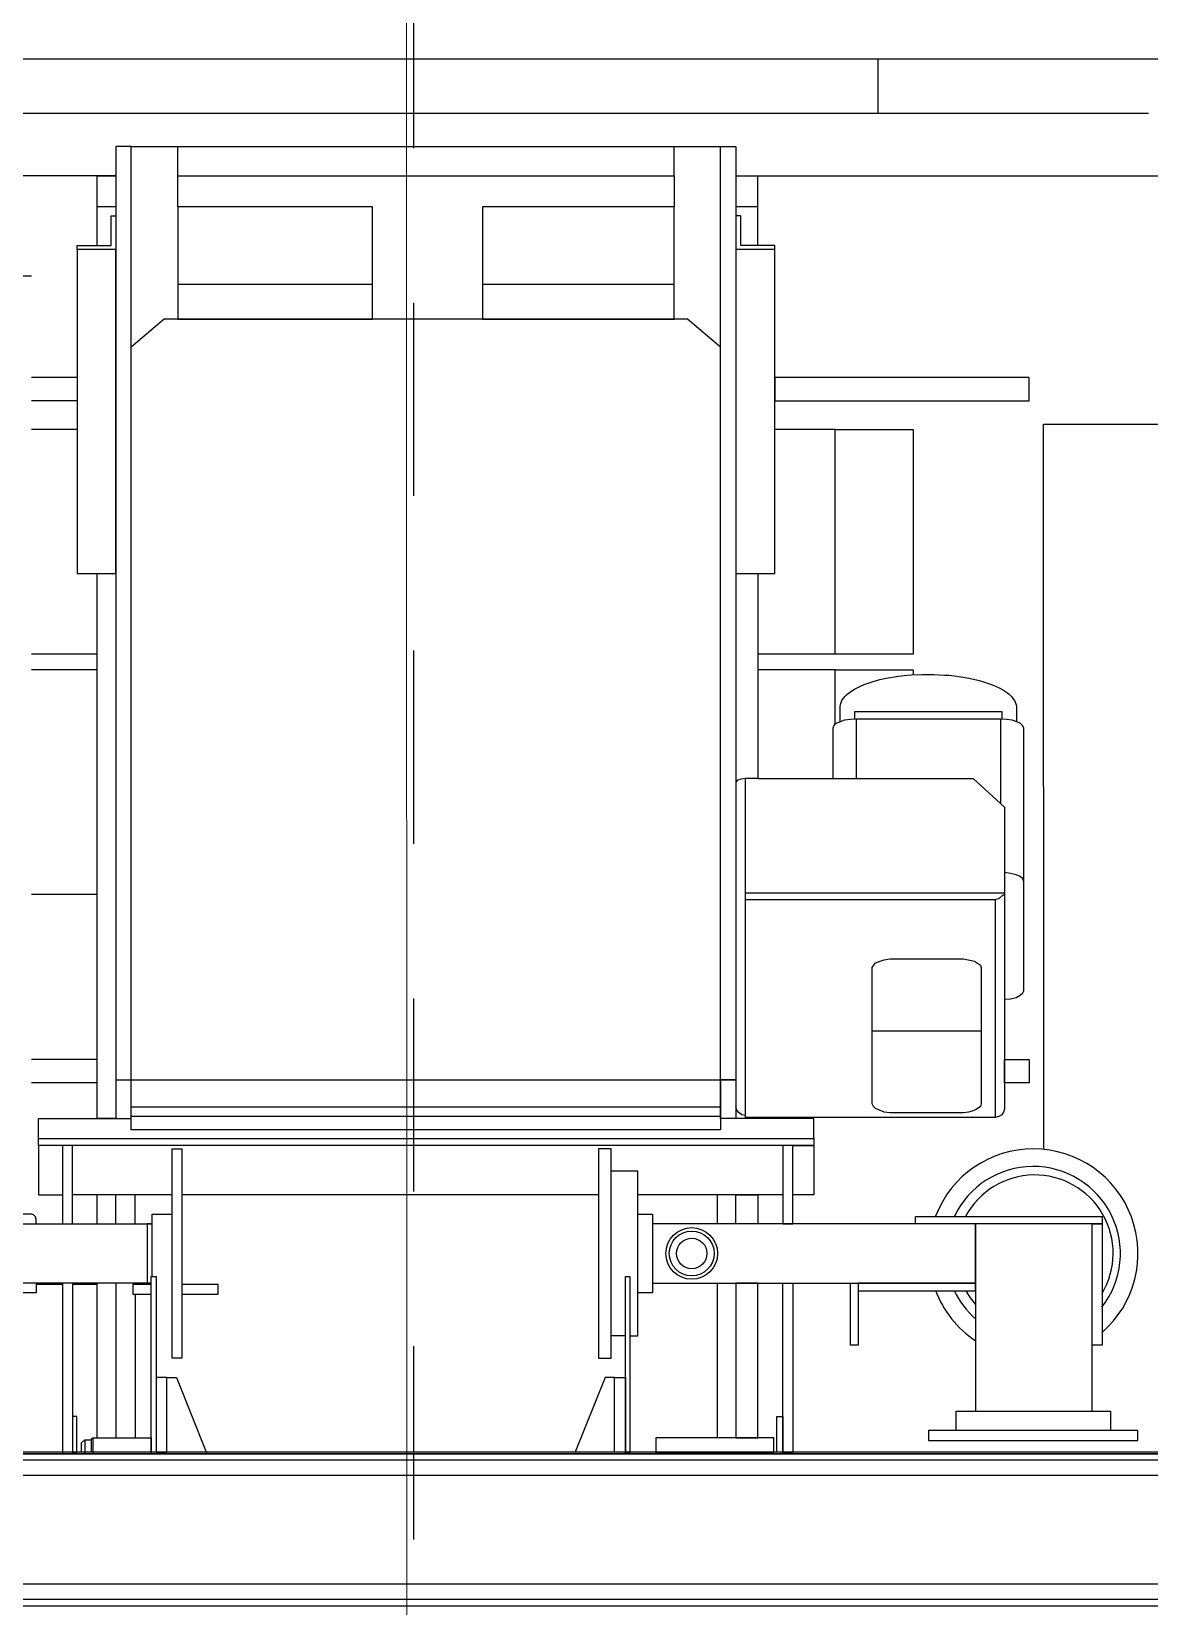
# Model space of a CAD drawing. Header units: metres. Extents: x -22.5 to 67.5, y 0 to 64.7.
# Drawn here: x 40.565 to 41.288, y 50.682 to 51.701 of the extents above; entities that cross this region are included whole.
import ezdxf

# ---------------------------------------------------------------- set-up
doc = ezdxf.new("R2010")
doc.units = ezdxf.units.M
doc.linetypes.add('EJES630', pattern=[6.3, 5.5, -0.4, 0, -0.4])
doc.linetypes.add('XREF PB NEURO-ONCOLOGIA$0$CONJUNTO TLAHUAC$0$HIDDEN2', pattern=[0.1875, 0.125, -0.0625])
doc.layers.add('EJES', color=11, linetype='EJES630', lineweight=0)
doc.layers.add('XREF PB NEURO-ONCOLOGIA$0$EQUIPO', color=8, linetype='Continuous')
doc.layers.add('XREF PB NEURO-ONCOLOGIA$0$PROYECCIÓN', color=8, linetype='XREF PB NEURO-ONCOLOGIA$0$CONJUNTO TLAHUAC$0$HIDDEN2')

# ---------------------------------------------------------------- blocks, each defined once
blk = doc.blocks.new('*U745')
at = {"color": 0}
for p, q in [((-2937.7, -299), (-2937.7, 1525.1)), ((-2035.5, 999.1), (-2035.5, -982.5)), ((-2035.5, -982.5), (-2035.5, 999.1)), ((-2031.5, -982.5), (-2031.5, 999.1)), ((-2021.4, 999.1), (-2021.4, -982.5)), ((-1951.3, -982.5), (-1951.3, 999.1)), ((-1941.2, 999.1), (-1941.2, -982.5)), ((-1937.1, -982.5), (-1937.1, 999.1)), ((-1937.1, -982.5), (-1937.1, 999.1)), ((-2036.5, 997.9), (-2036.5, -981.5)), ((-2031.5, -977.2), (-2031.5, 993.9)), ((-2021.4, 993.9), (-2021.4, -977.2)), ((-1951.3, -977.2), (-1951.3, 993.9)), ((-1941.2, 993.9), (-1941.2, -977.2)), ((-2862.2, 208.3), (-2862.2, 515.2)), ((-2701.5, 407.2), (-2701.5, 509.8)), ((-2902.7, -465), (-2902.7, 475.1)), ((-2044, 468.3), (-2050.4, 468.3)), ((-2050.4, 468.3), (-2050.4, 332.8)), ((-2044, 332.8), (-2044, 468.3)), ((-2063.1, 350.8), (-2063.1, 450.7)), ((-2063.1, 450.7), (-2050.4, 450.7)), ((-2050.4, 450.7), (-2050.4, 350.8)), ((-2189, 324.4), (-2189, 445.1)), ((-2189, 445.1), (-2184.2, 445.1)), ((-2184.2, 445.1), (-2184.2, 324.4)), ((-2184.2, 438.7), (-2184.2, 445.1)), ((-2184.2, 445.1), (-2105.7, 445.1)), ((-2063.1, 438.7), (-2184.2, 438.7)), ((-2184.2, 438.7), (-2184.2, 363.2)), ((-2105.7, 438.7), (-2184.2, 438.7)), ((-2105.7, 445.1), (-2105.7, 438.7)), ((-2063.1, 363.2), (-2063.1, 438.7)), ((-2716.6, 397.9), (-2731.6, 397.9)), ((-2731.6, 397.9), (-2731.6, 233.4)), ((-2716.6, 233.4), (-2716.6, 397.9)), ((-2232.4, 407.4), (-2701.5, 407.2)), ((-2290.4, 397.9), (-2275.4, 397.9)), ((-2290.4, 382), (-2290.4, 397.9)), ((-2275.4, 397.9), (-2275.4, 382)), ((-2525.2, 386.5), (-2524, 387.5)), ((-2524, 387.5), (-2522.8, 388.4)), ((-2522.8, 388.4), (-2521.7, 389)), ((-2521.7, 389), (-2520.6, 389.4)), ((-2520.6, 389.4), (-2519.3, 389.7)), ((-2519.3, 389.7), (-2518.3, 389.8)), ((-2518.3, 389.8), (-2509, 389.8)), ((-2509, 390.1), (-2509.9, 386.9)), ((-2507.8, 392.4), (-2509, 390.1)), ((-2506.4, 393.8), (-2507.8, 392.4)), ((-2504.9, 394.5), (-2506.4, 393.8)), ((-2405.4, 394.5), (-2504.9, 394.5)), ((-2410, 389.5), (-2410.8, 386)), ((-2408.8, 392.2), (-2410, 389.5)), ((-2407.4, 393.8), (-2408.8, 392.2)), ((-2405.4, 394.5), (-2407.4, 393.8)), ((-2334.9, 394.5), (-2405.4, 394.5)), ((-2333.5, 393.8), (-2334.9, 394.5)), ((-2332.1, 392.2), (-2333.5, 393.8)), ((-2330.6, 389.5), (-2332.1, 392.2)), ((-2329.8, 386), (-2330.6, 389.5)), ((-2532.6, 374.7), (-2530.9, 378.5)), ((-2530.9, 378.5), (-2529.4, 381.3)), ((-2529.4, 381.3), (-2527.6, 383.9)), ((-2527.6, 383.9), (-2526.5, 385.2)), ((-2526.5, 385.2), (-2525.2, 386.5)), ((-2510.6, 380.6), (-2515.3, 380.6)), ((-2515.3, 380.6), (-2515.3, 285)), ((-2510.4, 383.4), (-2510.7, 379.4)), ((-2510.7, 379.4), (-2456.1, 379.4)), ((-2510.7, 379.4), (-2510.7, 286.2)), ((-2509.9, 386.9), (-2510.4, 383.4)), ((-2472.3, 361.7), (-2453.7, 382)), ((-2453.7, 382), (-2398.1, 382)), ((-2410.8, 386), (-2411.4, 382)), ((-2398.1, 382), (-2398.1, 214.4)), ((-2398.1, 382), (-2258.5, 382)), ((-2397, 381.2), (-2397, 382)), ((-2394.9, 378.8), (-2397, 381.2)), ((-2394, 375.9), (-2394.9, 378.8)), ((-2329.5, 382), (-2329.8, 386)), ((-2275.4, 382), (-2290.4, 382)), ((-2258.5, 382), (-2256.5, 381.4)), ((-2256.5, 381.4), (-2254.7, 380.3)), ((-2254.7, 380.3), (-2253.6, 378.3)), ((-2253.6, 378.3), (-2253, 375.9)), ((-2535.4, 366.4), (-2533.8, 371.7)), ((-2533.8, 371.7), (-2532.6, 374.7)), ((-2394, 214.4), (-2394, 375.9)), ((-2394, 375.9), (-2253, 375.9)), ((-2351.5, 366.4), (-2350, 366.9)), ((-2350, 366.9), (-2261.7, 366.9)), ((-2308.9, 366.9), (-2308.9, 296.3)), ((-2261.7, 366.9), (-2260, 366.4)), ((-2253, 375.9), (-2253, 214.4)), ((-2538.4, 351.1), (-2537.2, 358.9)), ((-2537.2, 358.9), (-2536, 364)), ((-2536, 364), (-2535.4, 366.4)), ((-2472.3, 271.1), (-2472.3, 361.7)), ((-2355.6, 355.6), (-2354.1, 362.6)), ((-2354.1, 362.6), (-2351.5, 366.4)), ((-2260, 366.4), (-2258.2, 363.7)), ((-2258.2, 363.7), (-2257, 361)), ((-2257, 361), (-2256.4, 358.7)), ((-2256.4, 358.7), (-2255.9, 355.6)), ((-2184.1, 363.3), (-2184.2, 154.4)), ((-2184.2, 363.2), (-2063.1, 363.2)), ((-2145.8, 363.3), (-2184.1, 363.3)), ((-2145.9, 154.4), (-2145.8, 363.3)), ((-2140.9, 363.2), (-2145.8, 363.2)), ((-2145.8, 363.2), (-2145.8, 287.3)), ((-2140.9, 287.3), (-2140.9, 363.2)), ((-2539, 346.1), (-2538.4, 351.1)), ((-2355.6, 307.9), (-2355.6, 355.6)), ((-2255.9, 355.6), (-2255.9, 307.9)), ((-2050.4, 350.8), (-2063.1, 350.8)), ((-2539.6, 336.3), (-2539.2, 343.2)), ((-2539.6, 328.6), (-2539.6, 336.3)), ((-2539.2, 343.2), (-2539, 346.1)), ((-2539.3, 321.9), (-2539.6, 328.6)), ((-2050.4, 332.8), (-2044, 332.8)), ((-2698.1, 322.9), (-2552.7, 322.9)), ((-2698.1, 272.5), (-2698.1, 322.9)), ((-2552.7, 322.9), (-2552.7, 272.5)), ((-2542.6, 272.5), (-2542.6, 322.9)), ((-2542.6, 322.9), (-2539.3, 322.9)), ((-2539, 318.9), (-2539.3, 321.9)), ((-2538.4, 313.4), (-2539, 318.9)), ((-2184.2, 324.4), (-2189, 324.4)), ((-2537.1, 305.4), (-2538.4, 313.4)), ((-2354.9, 304.2), (-2355.6, 307.9)), ((-2255.9, 307.9), (-2256.5, 304.2)), ((-2937.7, 300.1), (-2902.7, 300.1)), ((-2536.2, 301.3), (-2537.1, 305.4)), ((-2535, 297), (-2536.2, 301.3)), ((-2534, 293.9), (-2535, 297)), ((-2353, 298.6), (-2354.9, 304.2)), ((-2352.2, 297.9), (-2353, 298.6)), ((-2350, 296.5), (-2352.2, 297.9)), ((-2261.7, 296.5), (-2350, 296.5)), ((-2260, 297.2), (-2261.7, 296.5)), ((-2258.8, 298.6), (-2260, 297.2)), ((-2256.5, 304.2), (-2258.8, 298.6)), ((-2533, 291.2), (-2534, 293.9)), ((-2532, 288.8), (-2533, 291.2)), ((-2531.2, 287.2), (-2532, 288.8)), ((-2530, 284.9), (-2531.2, 287.2)), ((-2472.3, 286.2), (-2510.7, 286.2)), ((-2510.7, 286.2), (-2510.4, 282.4)), ((-2145.9, 282.4), (-2145.9, 287.3)), ((-2145.9, 287.3), (-2105.7, 287.3)), ((-2145.8, 287.3), (-2140.9, 287.3)), ((-2105.7, 287.3), (-2105.7, 282.4)), ((-2529.4, 283.9), (-2530, 284.9)), ((-2528.4, 282.4), (-2529.4, 283.9)), ((-2527.3, 281), (-2528.4, 282.4)), ((-2526.3, 279.8), (-2527.3, 281)), ((-2525.4, 278.8), (-2526.3, 279.8)), ((-2524.5, 278.1), (-2525.4, 278.8)), ((-2523.3, 277.3), (-2524.5, 278.1)), ((-2522.7, 276.9), (-2523.3, 277.3)), ((-2522, 276.5), (-2522.7, 276.9)), ((-2520.8, 276.1), (-2522, 276.5)), ((-2519.9, 275.9), (-2520.8, 276.1)), ((-2519.1, 275.7), (-2519.9, 275.9)), ((-2518.3, 275.7), (-2519.1, 275.7)), ((-2509, 275.7), (-2518.3, 275.7)), ((-2515.3, 285), (-2510.6, 285)), ((-2510.4, 282.4), (-2509.9, 278.6)), ((-2509.9, 278.6), (-2509, 275.7)), ((-2509, 275.7), (-2507.8, 273.1)), ((-2105.7, 282.4), (-2145.9, 282.4)), ((-2698.1, 272.5), (-2698.1, 233.4)), ((-2552.7, 272.5), (-2698.1, 272.5)), ((-2552.7, 272.5), (-2552.7, 222.4)), ((-2507.3, 272.5), (-2542.6, 272.5)), ((-2542.6, 272.5), (-2542.6, 222.4)), ((-2507.8, 273.1), (-2507.3, 272.5)), ((-2506.4, 271.6), (-2507.3, 272.5)), ((-2504.9, 271.1), (-2506.4, 271.6)), ((-2472.3, 271.1), (-2504.9, 271.1)), ((-2472.3, 222.4), (-2472.3, 271.1)), ((-2239.4, 258.7), (-2252.4, 258.7)), ((-2252.4, 258.7), (-2252.4, 198.4)), ((-2239.4, -242.9), (-2239.4, 258.7)), ((-2239.4, 258.7), (-2234.8, 258.7)), ((-2234.8, 245.1), (-2234.8, 258.7)), ((-2234.8, 258.7), (-2202.9, 258.7)), ((-2234.8, 258.7), (-2234.8, -242.9)), ((-2202.9, 258.7), (-2202.9, 245.1)), ((-2184.2, 245.1), (-2234.8, 245.1)), ((-2234.8, 245.1), (-2234.8, 238.7)), ((-2202.9, 245.1), (-2234.8, 245.1)), ((-2184.2, 238.7), (-2184.2, 245.1)), ((-2145.9, 245), (-2036.1, 245)), ((-2145.9, 238.7), (-2145.9, 245)), ((-2036.1, 245), (-2036.1, 238.7)), ((-2234.8, 238.7), (-2234.8, -242.9)), ((-2234.8, 238.7), (-2184.2, 238.7)), ((-2202.9, 238.7), (-2202.9, 144.8)), ((-2036.1, 238.7), (-2145.9, 238.7)), ((-2059.6, 238.7), (-2036.4, 238.7)), ((-2059.6, 234.7), (-2059.6, 238.7)), ((-2036.4, 234.7), (-2059.6, 234.7)), ((-2036.4, 238.7), (-2036.4, 234.7)), ((-2814.4, 233.4), (-2817.1, 233.4)), ((-2817.1, 233.4), (-2817.1, 211.4)), ((-2604.9, 233.4), (-2814.4, 233.4)), ((-2814.4, 233.4), (-2814.4, 208.3)), ((-2731.6, 233.4), (-2716.6, 233.4)), ((-2604.9, 208.3), (-2604.9, 233.4)), ((-2036.1, 232.8), (-2045.7, 232.8)), ((-2045.7, 232.8), (-2045.7, 156.4)), ((-2036.1, 156.4), (-2036.1, 232.8)), ((-2817.1, 222.4), (-2862.2, 222.4)), ((-2842, 222.4), (-2842, 208.3)), ((-2604.9, 208.5), (-2604.9, 222.4)), ((-2604.9, 222.4), (-2472.3, 222.4)), ((-2472.3, 222.4), (-2472.3, 214.4)), ((-2472.3, 214.4), (-2471.9, 211.7)), ((-2398.1, 214.4), (-2472.3, 214.4)), ((-2254.2, 214.4), (-2398.1, 214.4)), ((-2254.2, 214.4), (-2254.7, 212)), ((-2253, 214.4), (-2254.2, 214.4)), ((-2202.9, 222.4), (-2184.2, 222.4)), ((-2202.9, 208.3), (-2202.9, 222.4)), ((-2184.2, 222.4), (-2184.2, 208.3)), ((-2045.7, 222.4), (-2145.9, 222.4)), ((-2145.9, 222.4), (-2145.9, 208.3)), ((-2045.7, 208.3), (-2045.7, 222.4)), ((-2881.1, 198.4), (-2881.1, 208.3)), ((-2881.1, 208.3), (-2277.4, 208.3)), ((-2817.1, 211.4), (-2836.2, 211.4)), ((-2836.2, 211.4), (-2836.2, 208.3)), ((-2836.2, 208.3), (-2814.4, 208.3)), ((-2814.4, 208.3), (-2604.9, 208.3)), ((-2470.2, 208.5), (-2604.9, 208.5)), ((-2471.9, 211.7), (-2471.1, 209.4)), ((-2471.1, 209.4), (-2470.2, 208.5)), ((-2277.4, 208.3), (-2277.4, 198.4)), ((-2277.4, 208.3), (-2252.4, 208.3)), ((-2277.4, 198.4), (-2277.4, 208.3)), ((-2257.6, 208.8), (-2260, 208.3)), ((-2255.9, 210.3), (-2257.6, 208.8)), ((-2254.7, 212), (-2255.9, 210.3)), ((-2252.4, 208.3), (-2252.4, 198.4)), ((-2184.2, 208.3), (-2202.9, 208.3)), ((-2145.9, 208.3), (-2045.7, 208.3)), ((-2881.1, -183), (-2881.1, 198.4)), ((-2277.4, 198.4), (-2881.1, 198.4)), ((-2751.2, 198.4), (-2769.3, 177)), ((-2277.4, -183), (-2277.4, 198.4)), ((-2277.4, 198.4), (-2244.9, 198.4)), ((-2252.4, 198.4), (-2277.4, 198.4)), ((-2259.7, 198.4), (-2259.7, -183)), ((-2253.9, -183), (-2253.9, 198.4)), ((-2244.9, 198.4), (-2244.9, -183)), ((-2184.2, 196.4), (-2202.9, 196.4)), ((-2045.7, 196.4), (-2145.9, 196.4)), ((-2769.3, 177), (-2769.3, -161.5)), ((-2862.2, 168.3), (-2881.1, 168.3)), ((-2862.2, -152.8), (-2862.2, 168.3)), ((-2862.2, 168.3), (-2842, 168.3)), ((-2769.3, 168.3), (-2842, 168.3)), ((-2842, 168.3), (-2842, 44.4)), ((-2791.9, 168.3), (-2791.9, 44.4)), ((-2769.3, 44.4), (-2769.3, 168.3)), ((-2190.4, 144.8), (-2190.4, 154.4)), ((-2190.4, 154.4), (-2139.5, 154.4)), ((-2184.2, 154.4), (-2145.9, 154.4)), ((-2139.5, 154.4), (-2139.5, 144.8)), ((-2045.7, 156.4), (-2036.1, 156.4)), ((-2111.7, 144.8), (-2218.3, 144.8)), ((-2218.3, 144.8), (-2218.3, 127.5)), ((-2139.5, 144.8), (-2190.4, 144.8)), ((-2111.7, 139.7), (-2111.7, 144.8)), ((-2150, 139.7), (-2036.1, 139.7)), ((-2150, 136.8), (-2150, 139.7)), ((-2036.1, 136.8), (-2150, 136.8)), ((-2111.7, 136.8), (-2111.7, 127.4)), ((-2084.8, 136.8), (-2036.4, 136.8)), ((-2084.8, 129.8), (-2084.8, 136.8)), ((-2036.4, 136.8), (-2036.4, 129.8)), ((-2036.1, 139.7), (-2036.1, 136.8)), ((-2097.2, 127.5), (-2232.8, 127.5)), ((-2232.8, 127.5), (-2232.8, 119.4)), ((-2097.2, 119.4), (-2097.2, 127.5)), ((-2036.4, 129.8), (-2084.8, 129.8)), ((-2084.8, 129.8), (-2084.8, 123.7)), ((-2084.8, 123.7), (-2036.1, 104.1)), ((-2232.8, 119.4), (-2097.2, 119.4)), ((-2202.9, 119.4), (-2202.9, -150.2)), ((-2842, 44.4), (-2769.3, 44.4)), ((-2769.3, -26.9), (-2842, -26.9)), ((-2842, -26.9), (-2842, -152.8)), ((-2791.9, -26.9), (-2791.9, -152.8)), ((-2769.3, -152.8), (-2769.3, -26.9)), ((-2138.7, -126.7), (-2145, -126.7)), ((-2145, -126.7), (-2145, -150.2)), ((-2138.7, -150.2), (-2138.7, -126.7)), ((-2084.8, -153.7), (-2036.1, -134.3)), ((-2862.2, -152.8), (-2881.1, -152.8)), ((-2842, -152.8), (-2862.2, -152.8)), ((-2842, -152.8), (-2769.3, -152.8)), ((-2232.8, -150.2), (-2097.2, -150.2)), ((-2232.8, -156.5), (-2232.8, -150.2)), ((-2145, -150.2), (-2138.7, -150.2)), ((-2097.2, -150.2), (-2097.2, -156.5)), ((-2769.3, -161.5), (-2751.2, -183)), ((-2097.2, -156.5), (-2232.8, -156.5)), ((-2202.9, -156.5), (-2202.9, -220.8)), ((-2190.4, -169.4), (-2190.4, -156.5)), ((-2084.8, -159.8), (-2084.8, -153.7)), ((-2036.4, -159.8), (-2084.8, -159.8)), ((-2084.8, -159.8), (-2084.8, -166.7)), ((-2036.4, -166.7), (-2036.4, -159.8)), ((-2150, -169.4), (-2190.4, -169.4)), ((-2184.1, -260.8), (-2184.1, -169.4)), ((-2184.1, -169.4), (-2184.1, -172.6)), ((-2184.1, -172.6), (-2145.9, -172.6)), ((-2150, -169.9), (-2150, -166.7)), ((-2150, -166.7), (-2084.8, -166.7)), ((-2036.1, -169.9), (-2150, -169.9)), ((-2145.9, -169.9), (-2145.9, -260.8)), ((-2138.7, -169.9), (-2145, -169.9)), ((-2145, -169.9), (-2145, -181.8)), ((-2138.7, -181.8), (-2138.7, -169.9)), ((-2084.8, -166.7), (-2036.4, -166.7)), ((-2045.7, -207.8), (-2045.7, -169.9)), ((-2045.7, -169.9), (-2036.1, -169.9)), ((-2277.4, -183), (-2881.1, -183)), ((-2881.1, -183), (-2881.1, -192.8)), ((-2244.9, -183), (-2277.4, -183)), ((-2277.4, -192.8), (-2277.4, -183)), ((-2252.4, -242.9), (-2252.4, -183)), ((-2184.2, -180.4), (-2202.9, -180.4)), ((-2145, -180.4), (-2145.9, -180.4)), ((-2145, -181.8), (-2138.7, -181.8)), ((-2138.7, -180.4), (-2045.7, -180.4)), ((-2881.1, -192.8), (-2277.4, -192.8)), ((-2862.2, -204.9), (-2862.2, -192.8)), ((-2862.2, -192.8), (-2862.2, -497.7)), ((-2842, -192.8), (-2842, -204.9)), ((-2836.2, -195.9), (-2836.2, -192.8)), ((-2836.2, -192.8), (-2814.4, -192.8)), ((-2604.9, -192.8), (-2814.4, -192.8)), ((-2814.4, -192.8), (-2814.4, -217.9)), ((-2604.9, -217.9), (-2604.9, -192.8)), ((-2604.9, -192.8), (-2252.4, -192.8)), ((-2604.9, -204.9), (-2604.9, -192.8)), ((-2252.4, -192.8), (-2252.4, -204.9)), ((-2184.2, -192.8), (-2202.9, -192.8)), ((-2145.9, -192.8), (-2045.7, -192.8)), ((-2817.1, -195.9), (-2836.2, -195.9)), ((-2817.1, -217.9), (-2817.1, -195.9)), ((-2817.1, -204.9), (-2862.2, -204.9)), ((-2252.4, -204.9), (-2604.9, -204.9)), ((-2552.7, -204.9), (-2552.7, -247.5)), ((-2542.6, -204.9), (-2542.6, -247.5)), ((-2397.2, -204.9), (-2397.2, -247.5)), ((-2290.4, -204.9), (-2290.4, -247.5)), ((-2275.4, -204.9), (-2275.4, -247.5)), ((-2184.2, -204.9), (-2202.9, -204.9)), ((-2045.7, -204.9), (-2145.9, -204.9)), ((-2145, -204.9), (-2145, -220.8)), ((-2045.7, -207.8), (-2036.1, -207.8)), ((-2044.5, -208.8), (-2045.7, -207.8)), ((-2044.5, -208.7), (-2036.4, -208.7)), ((-2044.5, -213), (-2044.5, -208.8)), ((-2044.5, -213), (-2036.1, -213)), ((-2042.5, -215.1), (-2044.5, -213)), ((-2814.4, -217.9), (-2817.1, -217.9)), ((-2814.4, -217.9), (-2604.9, -217.9)), ((-2731.6, -217.9), (-2731.6, -247.5)), ((-2716.6, -217.9), (-2716.6, -247.5)), ((-2698.1, -218), (-2698.1, -247.5)), ((-2184.1, -220.8), (-2234.8, -220.8)), ((-2145.9, -220.8), (-2036.1, -220.8)), ((-2036.4, -218), (-2059.6, -218)), ((-2059.6, -218), (-2059.6, -220.8)), ((-2059.6, -220.8), (-2036.4, -220.8)), ((-2036.4, -215.1), (-2042.5, -215.1)), ((-2036.4, -220.8), (-2036.4, -218)), ((-2184.1, -227.2), (-2234.8, -227.2)), ((-2202.9, -242.9), (-2202.9, -227.2)), ((-2036.1, -227.2), (-2145.9, -227.2)), ((-2145, -227.2), (-2145, -244.3)), ((-2239.4, -242.9), (-2252.4, -242.9)), ((-2234.8, -242.9), (-2239.4, -242.9)), ((-2234.8, -242.9), (-2202.9, -242.9)), ((-2187.3, -244.3), (-2188.8, -244.9)), ((-2184.2, -244.3), (-2187.3, -244.3)), ((-2145.9, -244.3), (-2139.5, -244.3)), ((-2139.5, -244.3), (-2139.5, -294.4)), ((-2797.1, -247.5), (-2797.1, -287.8)), ((-2189.9, -246.1), (-2190.4, -247.5)), ((-2190.4, -247.5), (-2190.4, -294.4)), ((-2188.8, -244.9), (-2189.9, -246.1))]:
    blk.add_line(p, q, dxfattribs=at)
for radius in [16.7, 14.5, 9.84]:
    blk.add_circle((-2165, 179.7), radius, dxfattribs=at)
for centre, radius, start, end in [((-2165, 400.7), 67.7, 41.0328, 249.183), ((-2164.9, 400.6), 56.4, 52.045, 244.7336), ((-2165.1, 401.6), 50.7, 59.1313, 241.9143), ((-2165, 400.7), 67.7, 290.7958, 326.3072), ((-2164.9, 400.6), 56.4, 295.1352, 318.4399), ((-2165.1, 401.6), 50.7, 298.4526, 310.8335), ((-2165.1, 401.6), 50.7, 292.2947, 292.3787)]:
    blk.add_arc(centre, radius, start, end, dxfattribs=at)
blk = doc.blocks.new('XREF PB NEURO-ONCOLOGIA')
at = {"layer": 'XREF PB NEURO-ONCOLOGIA$0$PROYECCIÓN'}
blk.add_line((11.8517, 4.4512, 0), (18.9517, 4.4512, 0), dxfattribs=at)
at = {"layer": 'XREF PB NEURO-ONCOLOGIA$0$EQUIPO', "color": 8, "xscale": 0.0009999999999940395, "yscale": 0.0009999999999940395, "zscale": 0.0009999999999940395, "rotation": 180}
blk.add_blockref('*U745', (15.2717, 4.4512, 0), dxfattribs=at)

msp = doc.modelspace()

# ---------------------------------------------------------------- block references
at = {"rotation": 90}
msp.add_blockref('XREF PB NEURO-ONCOLOGIA', (45.2634, 33.4734), dxfattribs=at)

# ---------------------------------------------------------------- next in the draw order: linework, layer by layer
at = {"layer": 'EJES', "ltscale": 0.5}
msp.add_line((40.8084, 33.168, 0), (40.8071, 58.5501, 0), dxfattribs=at)

doc.saveas('drawing.dxf')
